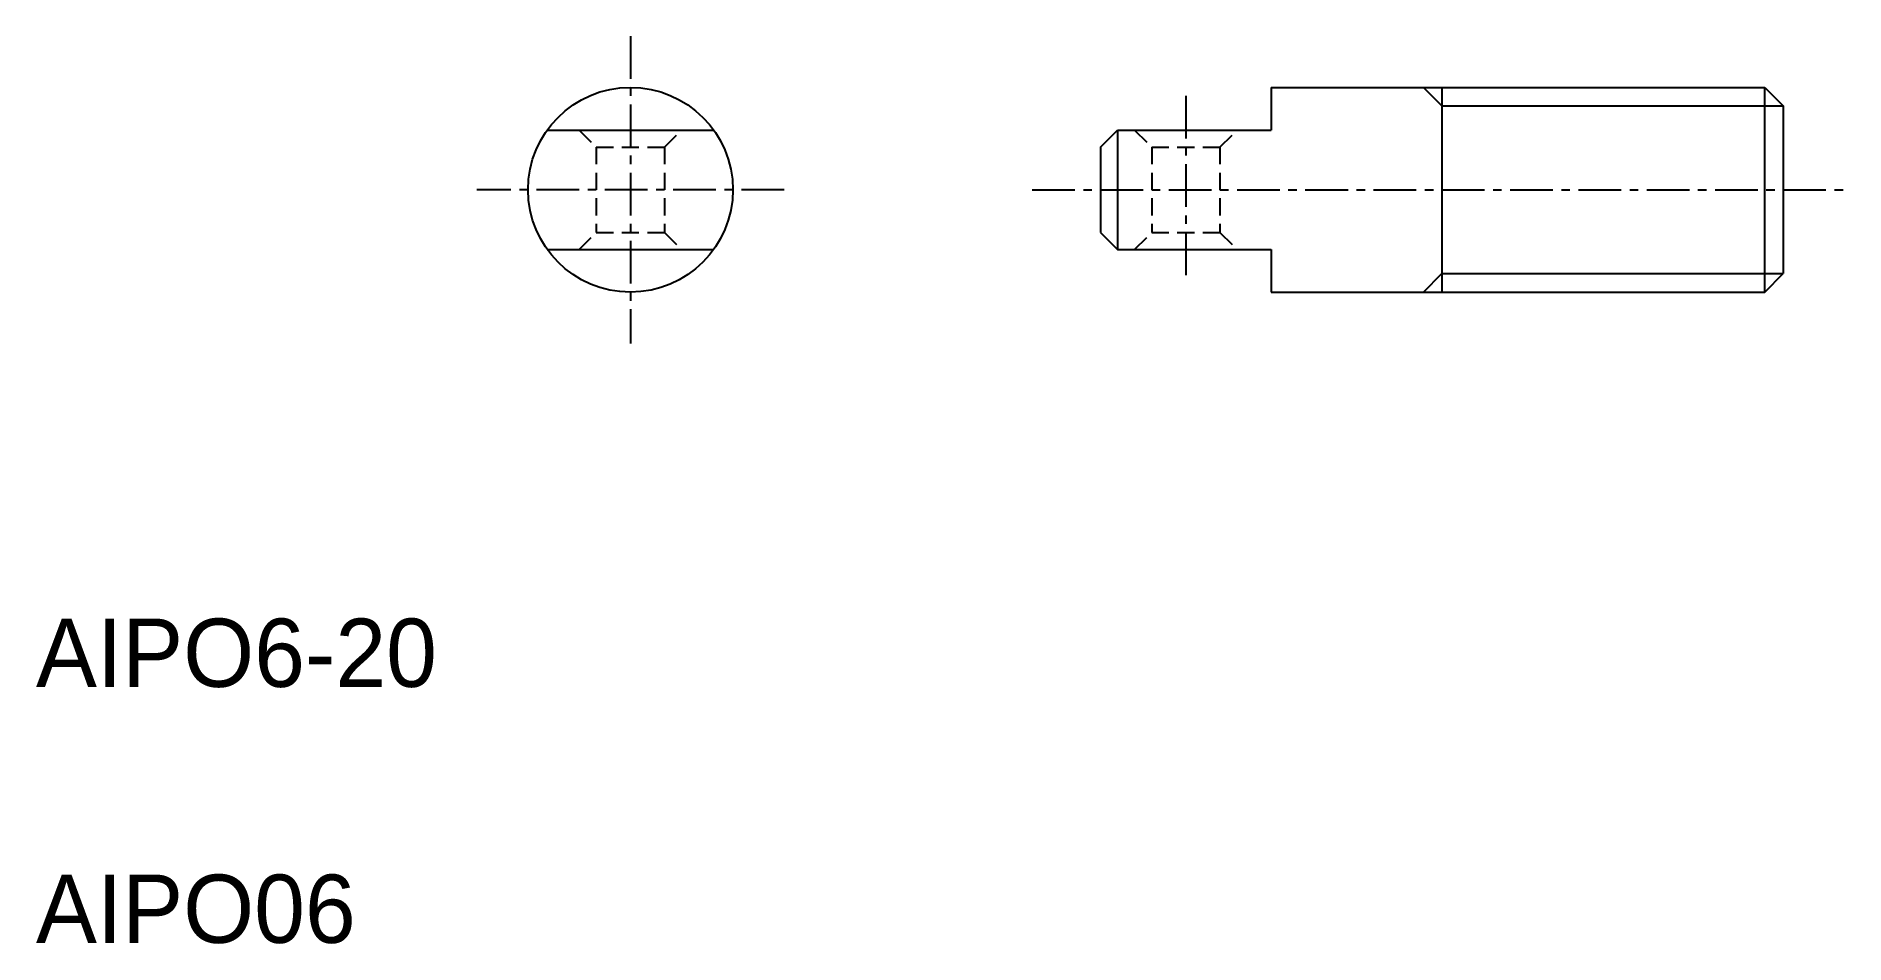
# Model space of a CAD drawing. Extents: x 5 to 58, y 5 to 31.6.
import ezdxf

# ---------------------------------------------------------------- set-up
doc = ezdxf.new("R2010")
doc.units = 0
doc.linetypes.add('CENTER', pattern=[2, 1.25, -0.25, 0.25, -0.25])
doc.linetypes.add('DASHED', pattern=[0.75, 0.5, -0.25])
doc.layers.get('0').update_dxf_attribs({"linetype": 'CONTINUOUS'})
doc.layers.add('CENTER', color=1, linetype='CENTER')

msp = doc.modelspace()

# ---------------------------------------------------------------- linework, layer by layer
at = {"color": 7, "linetype": 'CONTINUOUS'}
for p, q in [((41.178, 30.066), (55.637, 30.066)), ((41.178, 30.066), (41.178, 28.816)), ((46.178, 30.066), (46.178, 24.066)), ((55.637, 24.066), (55.637, 30.066)), ((55.637, 30.066), (56.178, 29.525)), ((56.178, 29.525), (56.178, 24.608)), ((19.974, 28.816), (24.847, 28.816)), ((36.178, 28.316), (36.678, 28.816)), ((36.678, 28.816), (41.178, 28.816)), ((36.678, 28.816), (36.678, 25.316)), ((36.178, 28.316), (36.178, 25.816)), ((36.178, 25.816), (36.678, 25.316)), ((19.974, 25.316), (24.847, 25.316)), ((36.678, 25.316), (41.178, 25.316)), ((41.178, 25.316), (41.178, 24.066)), ((55.637, 24.066), (56.178, 24.608)), ((41.178, 24.066), (55.637, 24.066))]:
    msp.add_line(p, q, dxfattribs=at)
at = {"color": 3, "linetype": 'CONTINUOUS'}
for p, q in [((45.637, 30.066), (46.178, 29.525)), ((46.178, 29.525), (56.178, 29.525)), ((45.637, 24.066), (46.178, 24.608)), ((46.178, 24.608), (56.178, 24.608))]:
    msp.add_line(p, q, dxfattribs=at)
at = {"color": 3, "linetype": 'DASHED'}
for p, q in [((20.911, 28.816), (21.411, 28.316)), ((23.411, 28.316), (23.911, 28.816)), ((37.178, 28.816), (37.678, 28.316)), ((39.678, 28.316), (40.178, 28.816)), ((21.411, 28.316), (21.411, 25.816)), ((21.411, 28.316), (23.411, 28.316)), ((23.411, 28.316), (23.411, 25.816)), ((37.678, 28.316), (37.678, 25.816)), ((37.678, 28.316), (39.678, 28.316)), ((39.678, 28.316), (39.678, 25.816)), ((20.911, 25.316), (21.411, 25.816)), ((21.411, 25.816), (23.411, 25.816)), ((23.411, 25.816), (23.911, 25.316)), ((37.178, 25.316), (37.678, 25.816)), ((37.678, 25.816), (39.678, 25.816)), ((39.678, 25.816), (40.178, 25.316))]:
    msp.add_line(p, q, dxfattribs=at)
at = {"color": 7, "linetype": 'CONTINUOUS'}
msp.add_circle((22.411, 27.066), 3, dxfattribs=at)
at = {"layer": 'CENTER', "color": 1, "linetype": 'CENTER'}
for p, q in [((22.411, 31.566), (22.411, 22.566)), ((38.678, 29.816), (38.678, 24.316)), ((26.911, 27.066), (17.911, 27.066)), ((34.178, 27.066), (57.98, 27.066))]:
    msp.add_line(p, q, dxfattribs=at)

# ---------------------------------------------------------------- texts
at = {"color": 7, "linetype": 'CONTINUOUS'}
for s, p in [('AIPO6-20', (5, 12.5)), ('AIPO06', (5, 5))]:
    msp.add_text(s, height=2, dxfattribs=at).set_placement(p)

doc.saveas('drawing.dxf')
